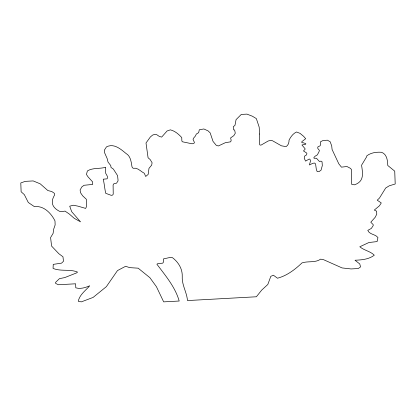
<?xml version="1.0" encoding="UTF-8"?>
<svg xmlns="http://www.w3.org/2000/svg" width="416" height="416" viewBox="0 0 416 416"><rect width="100%" height="100%" fill="white"/><g stroke="black" fill="none" stroke-linecap="round" stroke-linejoin="round"><path stroke-width="0.62" d="M259.657 134.014L259.579 144.425L260.062 145.096L261.206 145.033L268.174 141.003L270.91 140.332L272.532 140.764L281.44 145.824L286.062 146.614C288.241 145.236 289.104 142.688 289.037 140.202C290.685 136.848 293.036 133.546 296.546 131.986L300.035 133.354L303.586 136.282L305.703 138.715L301.891 141.606L301.777 142.298L302 142.756L303.186 142.745L305.859 143.65L305.677 144.29L301.943 144.971L305.074 148.741L305.027 149.37L303.482 150.93L306.691 153.067L306.925 153.738L306.348 155.028L304.512 156.182L304.242 158.298L305.599 161.117L308.864 159.203L309.904 159.089L310.528 160.898L309.426 164.954L312.842 163.29L314.574 163.041L315.578 163.93L316.342 169.515L317.184 171.621L318.926 171.683L321.027 170.201L322.317 165.558L322.041 161.736L320.975 161.112L319.457 161.507L316.482 158.257L314.049 158.283L313.82 157.669L315.156 156.172L317.335 154.898L318.963 151.866L319.394 150.368L317.871 148.611L317.751 147.306L318.079 146.708L319.93 145.922L320.388 145.215L320.434 141.856L322.8 140.603L327.376 140.176L330.19 141.757L331.724 146.006L332.077 149.458L338.806 163.831L341.453 167.154L346.939 166.504L350.215 168.23L351.406 169.38L351.728 184.454L354.5 184.818C364.536 181.355 362.69 173.326 361.582 165.178L366.777 156.567L366.751 155.875C370.828 152.636 376.47 151.913 381.545 152.282C386.854 154.045 387.691 160.664 387.764 165.469L394.732 171.158L395.2 183.992L389.241 185.822L385.689 188.011L379.46 198.073L377.229 200.19L381.29 202.961L379.418 205.806L374.291 210.075L376.641 211.193L376.756 214.178L375.216 217.251L370.781 222.232L373.178 224.593L373.214 225.592L371.337 228.436L367.78 230.376C369.652 234.775 375.258 234.01 377.941 237.541L377.099 241.576L368.883 242.528L359.804 246.766C364.068 250.468 370.401 251.181 374.296 255.195C368.857 259.412 361.67 259.938 355.014 260.244L359.772 263.968L360.542 266.916L358.29 268.538L351.047 268.939L342.103 267.935L323.653 259.724L320.663 259.142C315.188 263.063 308.095 260.822 301.995 262.912C294.949 269.578 286.998 275.694 277.482 278.221L273.411 275.205L270.811 276.344L267.81 284.487L261.747 290.051L256.365 296.774L187.47 300.565C186.878 292.292 181.756 284.96 182.244 276.541C182.562 268.897 178.407 262.174 172.463 257.67L170.669 257.322L163.42 258.918L163.53 261.898L162.781 263.13L157.664 263.713L156.894 264.202C165.448 275.647 175.183 286.952 179.197 301.023L163.665 301.876L156.442 286.728L149.88 277.68L138.169 268.18L129.683 267.634L125.637 266.282L117.484 270.572L106.366 286.65L93.085 297.43L81.302 301.881L78.281 301.288C79.466 294.84 85.582 290.54 89.721 285.792C85.42 287.648 80.434 289.255 75.785 287.82L75.639 283.795L58.328 284.747L55.609 283.384L55.572 282.381L59.441 278.642L64.735 277.592L76.575 272.912L77.542 272.1C69.976 268.845 60.84 271.684 53.061 268.408L53.248 264.368L61.542 263.151L63.471 261.284L62.972 256.776L58.859 253.724L51.574 246.064L50.596 237.552L53.108 233.381L53.628 229.32L55.136 224.952L54.99 220.927C51.256 213.304 43.654 205.338 34.455 206.684L28.298 202.488L24.341 194.646L21.122 191.766L20.8 182.936L25.256 181.36L33.181 180.924L40.201 183.825L47.876 190.564L51.75 191.511L54.376 193.3L54.688 194.828C50.076 202.358 52.218 207.553 59.649 211.39L61.708 211.666L65.016 211.094L69.217 213.959L74.246 218.327L80.522 221.853L71.698 211.697L69.701 206.196L73.252 205.223L77.896 206.128L85.66 208.411L86.372 206.825L86.351 199.28L82.638 195.806L80.475 192.639L80.116 189.951L81.801 186.956L84.042 185.281L92.721 184.418L92.628 181.906L88.093 176.935L86.466 174.507L87.36 170.976C92.841 167.482 99.674 169.088 105.664 167.258L105.695 173.254L107.344 176.259L107.401 177.804L107.13 178.828L103.246 179.197C104.343 183.856 104.676 188.672 105.711 193.315L111.218 195.333L112.544 195.104L113.23 194.215L113.095 185.006L113.968 183.643L116.516 183.191L117.972 181.017L118.045 180.086L117.572 175.62L113.329 169.036L111.02 167.461L110.744 165.537L108.035 162.1L107.136 158.475L104.624 152.807L104.276 150.311L106.454 146.9C113.776 143.042 120.578 148.97 125.897 153.379C130.697 156.01 131.206 162.1 132.028 166.972L133.104 168.267C137.618 167.31 140.644 171.444 144.295 173.259L145.694 176.472L148.179 174.403L148.985 168.36L151.679 165.116L152.105 162.77L150.197 159.588L148.08 157.768L146.006 142.984L150.389 136.937L152.63 135.075L154.653 134.384L156.712 134.654L159.338 136.448L161.663 137.093L167.076 130.988L170.362 129.844C174.97 130.931 178.682 134.233 181.745 137.566L181.87 141.05L182.395 141.778L192.083 143.79L193.32 143.53L194.059 143.208L194.407 142.433L193.045 139.303L193.502 138.242L195.302 136.162L196.347 134.03L198.666 132.673L199.3 129.797L203.876 128.965L208.047 130.863L210.168 132.876L213.044 141.424L216.258 145.309L218.332 145.969L225.378 142.678L230.724 141.804L231.182 140.234L230.584 137.94L233.828 135.637L235.279 133.234L234.645 129.979L233.615 129.844L233.246 126.766L234.988 125.32L236.059 119.647L241.259 114.431L246.948 114.119L252.346 116.204L256.334 118.586L259.173 127.104L259.657 134.014"/></g></svg>
